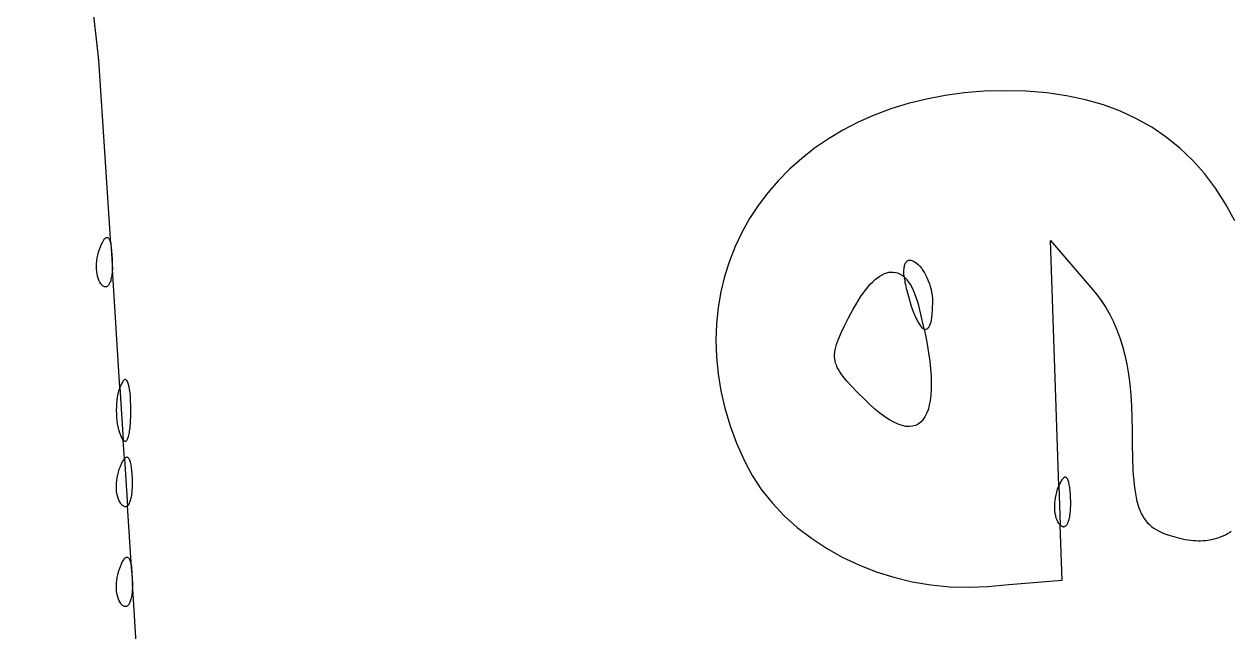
# Model space of a CAD drawing. Extents: x 70.3 to 133.4, y -81.7 to -32.
# Drawn here: x 76.0339 to 76.5137, y -64.5946 to -64.3532 of the extents above; entities that cross this region are included whole.
import ezdxf

# ---------------------------------------------------------------- set-up
doc = ezdxf.new("R2010")
doc.units = 0
doc.layers.add('BLACK', color=7, linetype='CONTINUOUS')

msp = doc.modelspace()

# ---------------------------------------------------------------- linework, layer by layer
at = {"layer": 'BLACK', "linetype": 'CONTINUOUS'}
for p, q in [((76.06367, -64.367528), (76.033922, -64.100982)), ((76.068339, -64.440277), (76.06367, -64.367528)), ((76.400084, -64.38152), (76.392656, -64.38293)), ((76.407755, -64.380496), (76.400084, -64.38152)), ((76.415661, -64.379869), (76.407755, -64.380496)), ((76.423793, -64.379654), (76.415661, -64.379869)), ((76.432367, -64.379873), (76.423793, -64.379654)), ((76.440575, -64.380545), (76.432367, -64.379873)), ((76.448421, -64.381671), (76.440575, -64.380545)), ((76.455906, -64.383253), (76.448421, -64.381671)), ((76.378568, -64.386854), (76.371925, -64.389342)), ((76.385481, -64.384712), (76.378568, -64.386854)), ((76.392656, -64.38293), (76.385481, -64.384712)), ((76.463035, -64.385293), (76.455906, -64.383253)), ((76.46981, -64.387793), (76.463035, -64.385293)), ((76.365562, -64.392164), (76.359488, -64.395307)), ((76.371925, -64.389342), (76.365562, -64.392164)), ((76.476235, -64.390754), (76.46981, -64.387793)), ((76.482311, -64.394179), (76.476235, -64.390754)), ((76.359488, -64.395307), (76.353712, -64.398758)), ((76.488042, -64.398069), (76.482311, -64.394179)), ((76.353712, -64.398758), (76.348243, -64.402504)), ((76.493432, -64.402426), (76.488042, -64.398069)), ((76.34309, -64.406533), (76.338262, -64.410831)), ((76.348243, -64.402504), (76.34309, -64.406533)), ((76.498482, -64.407252), (76.493432, -64.402426)), ((76.338262, -64.410831), (76.333768, -64.415386)), ((76.503197, -64.412549), (76.498482, -64.407252)), ((76.333768, -64.415386), (76.329617, -64.420185)), ((76.507578, -64.418319), (76.503197, -64.412549)), ((76.329617, -64.420185), (76.325818, -64.425215)), ((76.511629, -64.424563), (76.507578, -64.418319)), ((76.325818, -64.425215), (76.32238, -64.430463)), ((76.515353, -64.431283), (76.511629, -64.424563)), ((76.32238, -64.430463), (76.319313, -64.435917)), ((76.064705, -64.440544), (76.065156, -64.439644)), ((76.065156, -64.439644), (76.065589, -64.438934)), ((76.065589, -64.438934), (76.065798, -64.43865)), ((76.065798, -64.43865), (76.066003, -64.438413)), ((76.066003, -64.438413), (76.066202, -64.438223)), ((76.066202, -64.438223), (76.066396, -64.438079)), ((76.066396, -64.438079), (76.066585, -64.437982)), ((76.066585, -64.437982), (76.066768, -64.437932)), ((76.066768, -64.437932), (76.066946, -64.437928)), ((76.066946, -64.437928), (76.067118, -64.43797)), ((76.067118, -64.43797), (76.067284, -64.438057)), ((76.067284, -64.438057), (76.067443, -64.438191)), ((76.067443, -64.438191), (76.067597, -64.43837)), ((76.067597, -64.43837), (76.067743, -64.438595)), ((76.067743, -64.438595), (76.067884, -64.438865)), ((76.067884, -64.438865), (76.068017, -64.43918)), ((76.068017, -64.43918), (76.068263, -64.439946)), ((76.068263, -64.439946), (76.068339, -64.440277)), ((76.319313, -64.435917), (76.316625, -64.441563)), ((76.445388, -64.536534), (76.442009, -64.439155)), ((76.442009, -64.439155), (76.458241, -64.457894)), ((76.062998, -64.446059), (76.063219, -64.444941)), ((76.063219, -64.444941), (76.063499, -64.443826)), ((76.063499, -64.443826), (76.063838, -64.442721)), ((76.063838, -64.442721), (76.064238, -64.441635)), ((76.064238, -64.441635), (76.064705, -64.440544)), ((76.06848, -64.44089), (76.068339, -64.440277)), ((76.068339, -64.440277), (76.069006, -64.450669)), ((76.068667, -64.442012), (76.06848, -64.44089)), ((76.068822, -64.44331), (76.068667, -64.442012)), ((76.068945, -64.444783), (76.068822, -64.44331)), ((76.069034, -64.446431), (76.068945, -64.444783)), ((76.316625, -64.441563), (76.314325, -64.447388)), ((76.062689, -64.449351), (76.062733, -64.448271)), ((76.062703, -64.450402), (76.062689, -64.449351)), ((76.062733, -64.448271), (76.062836, -64.447171)), ((76.062836, -64.447171), (76.062998, -64.446059)), ((76.06906, -64.447204), (76.069034, -64.446431)), ((76.069038, -64.450069), (76.069062, -64.449389)), ((76.069073, -64.447956), (76.06906, -64.447204)), ((76.069062, -64.449389), (76.069073, -64.448684)), ((76.069073, -64.448684), (76.069073, -64.447956)), ((76.314325, -64.447388), (76.312422, -64.453381)), ((76.383868, -64.449917), (76.383944, -64.44948)), ((76.383944, -64.44948), (76.384038, -64.449075)), ((76.384038, -64.449075), (76.384151, -64.448703)), ((76.384151, -64.448703), (76.384281, -64.448364)), ((76.384281, -64.448364), (76.38443, -64.44806)), ((76.38443, -64.44806), (76.384596, -64.44779)), ((76.384596, -64.44779), (76.38478, -64.447556)), ((76.38478, -64.447556), (76.384981, -64.447359)), ((76.384981, -64.447359), (76.385199, -64.447199)), ((76.385199, -64.447199), (76.385434, -64.447077)), ((76.385434, -64.447077), (76.385686, -64.446993)), ((76.385686, -64.446993), (76.385954, -64.446949)), ((76.385954, -64.446949), (76.386239, -64.446944)), ((76.386239, -64.446944), (76.38654, -64.446981)), ((76.38654, -64.446981), (76.386857, -64.447059)), ((76.386857, -64.447059), (76.387189, -64.44718)), ((76.387189, -64.44718), (76.387537, -64.447343)), ((76.387537, -64.447343), (76.387901, -64.44755)), ((76.387901, -64.44755), (76.388634, -64.448063)), ((76.388634, -64.448063), (76.389347, -64.448677)), ((76.389347, -64.448677), (76.390035, -64.449386)), ((76.390035, -64.449386), (76.390695, -64.45018)), ((76.062774, -64.451416), (76.062703, -64.450402)), ((76.062903, -64.452387), (76.062774, -64.451416)), ((76.063089, -64.453306), (76.062903, -64.452387)), ((76.063332, -64.454165), (76.063089, -64.453306)), ((76.063631, -64.454956), (76.063332, -64.454165)), ((76.068561, -64.454099), (76.068452, -64.454562)), ((76.068661, -64.453607), (76.068561, -64.454099)), ((76.068751, -64.453086), (76.068661, -64.453607)), ((76.06883, -64.452536), (76.068751, -64.453086)), ((76.068899, -64.451959), (76.06883, -64.452536)), ((76.068956, -64.451355), (76.068899, -64.451959)), ((76.069003, -64.450725), (76.068956, -64.451355)), ((76.069006, -64.450669), (76.069003, -64.450725)), ((76.069006, -64.450669), (76.069038, -64.450069)), ((76.072018, -64.497589), (76.069006, -64.450669)), ((76.312422, -64.453381), (76.310926, -64.459528)), ((76.372282, -64.454694), (76.373226, -64.453935)), ((76.373226, -64.453935), (76.374161, -64.453286)), ((76.374161, -64.453286), (76.375087, -64.452745)), ((76.375087, -64.452745), (76.376003, -64.452314)), ((76.376003, -64.452314), (76.376906, -64.451992)), ((76.376906, -64.451992), (76.377796, -64.451779)), ((76.377796, -64.451779), (76.378671, -64.451675)), ((76.378671, -64.451675), (76.37953, -64.451681)), ((76.37953, -64.451681), (76.380372, -64.451797)), ((76.380372, -64.451797), (76.381195, -64.452022)), ((76.381195, -64.452022), (76.381999, -64.452357)), ((76.381999, -64.452357), (76.382781, -64.452801)), ((76.382781, -64.452801), (76.383541, -64.453355)), ((76.383541, -64.453355), (76.383856, -64.453639)), ((76.383754, -64.451413), (76.383773, -64.450884)), ((76.383754, -64.451971), (76.383754, -64.451413)), ((76.383773, -64.452557), (76.383754, -64.451971)), ((76.383773, -64.450884), (76.383811, -64.450385)), ((76.383813, -64.453171), (76.383773, -64.452557)), ((76.383811, -64.450385), (76.383868, -64.449917)), ((76.383856, -64.453639), (76.383813, -64.453171)), ((76.383856, -64.453639), (76.383872, -64.453811)), ((76.384277, -64.454019), (76.383856, -64.453639)), ((76.383872, -64.453811), (76.383951, -64.454478)), ((76.383951, -64.454478), (76.38405, -64.455171)), ((76.384989, -64.454793), (76.384277, -64.454019)), ((76.390695, -64.45018), (76.391324, -64.451052)), ((76.391324, -64.451052), (76.391918, -64.451993)), ((76.391918, -64.451993), (76.392472, -64.452996)), ((76.392472, -64.452996), (76.392984, -64.454051)), ((76.392984, -64.454051), (76.393449, -64.455152)), ((76.063987, -64.455673), (76.063631, -64.454956)), ((76.064398, -64.456306), (76.063987, -64.455673)), ((76.064624, -64.456589), (76.064398, -64.456306)), ((76.064865, -64.456849), (76.064624, -64.456589)), ((76.06511, -64.457075), (76.064865, -64.456849)), ((76.06535, -64.457258), (76.06511, -64.457075)), ((76.065585, -64.4574), (76.06535, -64.457258)), ((76.065815, -64.457502), (76.065585, -64.4574)), ((76.06604, -64.457562), (76.065815, -64.457502)), ((76.06615, -64.457578), (76.06604, -64.457562)), ((76.066258, -64.457584), (76.06615, -64.457578)), ((76.066365, -64.45758), (76.066258, -64.457584)), ((76.066471, -64.457566), (76.066365, -64.45758)), ((76.066575, -64.457543), (76.066471, -64.457566)), ((76.066677, -64.45751), (76.066575, -64.457543)), ((76.066877, -64.457417), (76.066677, -64.45751)), ((76.06707, -64.457286), (76.066877, -64.457417)), ((76.067255, -64.45712), (76.06707, -64.457286)), ((76.067434, -64.456918), (76.067255, -64.45712)), ((76.067604, -64.456681), (76.067434, -64.456918)), ((76.067767, -64.456409), (76.067604, -64.456681)), ((76.067921, -64.456104), (76.067767, -64.456409)), ((76.068067, -64.455766), (76.067921, -64.456104)), ((76.068205, -64.455396), (76.068067, -64.455766)), ((76.068333, -64.454995), (76.068205, -64.455396)), ((76.068452, -64.454562), (76.068333, -64.454995)), ((76.367483, -64.460119), (76.368449, -64.458817)), ((76.368449, -64.458817), (76.369413, -64.457623)), ((76.369413, -64.457623), (76.370374, -64.456538)), ((76.370374, -64.456538), (76.371331, -64.455562)), ((76.371331, -64.455562), (76.372282, -64.454694)), ((76.38405, -64.455171), (76.38417, -64.455888)), ((76.38417, -64.455888), (76.384311, -64.456629)), ((76.384311, -64.456629), (76.384472, -64.457393)), ((76.384472, -64.457393), (76.384654, -64.458179)), ((76.384654, -64.458179), (76.384858, -64.458988)), ((76.384858, -64.458988), (76.385771, -64.462273)), ((76.385674, -64.455677), (76.384989, -64.454793)), ((76.386331, -64.456671), (76.385674, -64.455677)), ((76.38696, -64.457776), (76.386331, -64.456671)), ((76.387559, -64.45899), (76.38696, -64.457776)), ((76.388126, -64.460315), (76.387559, -64.45899)), ((76.393449, -64.455152), (76.393864, -64.45629)), ((76.393864, -64.45629), (76.394226, -64.457457)), ((76.394226, -64.457457), (76.39453, -64.458644)), ((76.39453, -64.458644), (76.394773, -64.459844)), ((76.458241, -64.457894), (76.460313, -64.460417)), ((76.310926, -64.459528), (76.309845, -64.465815)), ((76.364587, -64.464678), (76.365551, -64.46305)), ((76.365551, -64.46305), (76.366517, -64.46153)), ((76.366517, -64.46153), (76.367483, -64.460119)), ((76.385771, -64.462273), (76.386689, -64.465174)), ((76.38866, -64.46175), (76.388126, -64.460315)), ((76.389161, -64.463296), (76.38866, -64.46175)), ((76.389626, -64.464952), (76.389161, -64.463296)), ((76.394773, -64.459844), (76.394951, -64.461048)), ((76.394951, -64.461048), (76.395061, -64.462248)), ((76.395098, -64.463436), (76.395036, -64.466297)), ((76.395061, -64.462248), (76.395098, -64.463436)), ((76.460313, -64.460417), (76.46223, -64.46303)), ((76.46223, -64.46303), (76.463997, -64.465741)), ((76.309845, -64.465815), (76.309189, -64.472232)), ((76.361761, -64.469925), (76.363627, -64.466414)), ((76.363627, -64.466414), (76.364587, -64.464678)), ((76.386689, -64.465174), (76.387603, -64.467689)), ((76.387603, -64.467689), (76.388502, -64.469812)), ((76.39066, -64.469061), (76.389626, -64.464952)), ((76.394857, -64.468722), (76.394568, -64.470714)), ((76.395036, -64.466297), (76.394857, -64.468722)), ((76.463997, -64.465741), (76.465615, -64.468562)), ((76.465615, -64.468562), (76.467087, -64.471502)), ((76.309189, -64.472232), (76.308966, -64.478763)), ((76.358809, -64.475815), (76.360154, -64.473043)), ((76.360154, -64.473043), (76.361761, -64.469925)), ((76.388502, -64.469812), (76.38938, -64.471541)), ((76.38938, -64.471541), (76.389808, -64.472257)), ((76.389808, -64.472257), (76.390228, -64.472872)), ((76.390228, -64.472872), (76.390637, -64.473387)), ((76.390637, -64.473387), (76.391036, -64.4738)), ((76.391571, -64.473002), (76.39066, -64.469061)), ((76.391851, -64.47434), (76.391571, -64.473002)), ((76.393699, -64.473417), (76.393427, -64.473829)), ((76.39395, -64.472901), (76.393699, -64.473417)), ((76.394179, -64.472278), (76.39395, -64.472901)), ((76.394386, -64.47155), (76.394179, -64.472278)), ((76.394568, -64.470714), (76.394386, -64.47155)), ((76.467087, -64.471502), (76.468416, -64.47457)), ((76.357299, -64.47943), (76.357734, -64.47829)), ((76.357734, -64.47829), (76.358809, -64.475815)), ((76.391036, -64.4738), (76.391422, -64.474113)), ((76.391422, -64.474113), (76.391795, -64.474323)), ((76.391795, -64.474323), (76.391851, -64.47434)), ((76.391851, -64.47434), (76.392359, -64.476772)), ((76.392154, -64.474431), (76.391851, -64.47434)), ((76.392498, -64.474436), (76.392154, -64.474431)), ((76.392359, -64.476772), (76.393028, -64.480369)), ((76.392826, -64.474337), (76.392498, -64.474436)), ((76.393136, -64.474135), (76.392826, -64.474337)), ((76.393427, -64.473829), (76.393136, -64.474135)), ((76.468416, -64.47457), (76.469605, -64.477777)), ((76.469605, -64.477777), (76.470657, -64.481133)), ((76.308966, -64.478763), (76.309186, -64.485397)), ((76.35626, -64.483486), (76.356413, -64.482537)), ((76.356413, -64.482537), (76.356638, -64.481548)), ((76.356638, -64.481548), (76.356933, -64.480514)), ((76.356933, -64.480514), (76.357299, -64.47943)), ((76.393028, -64.480369), (76.393576, -64.48379)), ((76.470657, -64.481133), (76.471575, -64.484648)), ((76.309186, -64.485397), (76.309858, -64.492121)), ((76.356171, -64.485294), (76.356179, -64.484404)), ((76.356237, -64.486163), (76.356171, -64.485294)), ((76.356179, -64.484404), (76.35626, -64.483486)), ((76.356377, -64.487018), (76.356237, -64.486163)), ((76.356592, -64.487863), (76.356377, -64.487018)), ((76.356883, -64.488706), (76.356592, -64.487863)), ((76.393576, -64.48379), (76.394007, -64.487035)), ((76.394007, -64.487035), (76.394321, -64.490099)), ((76.471575, -64.484648), (76.472361, -64.48833)), ((76.309858, -64.492121), (76.31099, -64.498922)), ((76.35725, -64.489551), (76.356883, -64.488706)), ((76.357695, -64.490405), (76.35725, -64.489551)), ((76.358217, -64.491274), (76.357695, -64.490405)), ((76.358818, -64.492164), (76.358217, -64.491274)), ((76.359499, -64.493081), (76.358818, -64.492164)), ((76.394321, -64.490099), (76.394519, -64.492982)), ((76.472361, -64.48833), (76.473018, -64.492191)), ((76.473018, -64.492191), (76.473549, -64.49624)), ((76.071954, -64.497764), (76.072018, -64.497589)), ((76.072341, -64.496702), (76.072018, -64.497589)), ((76.072018, -64.497589), (76.073354, -64.518406)), ((76.072749, -64.495794), (76.072341, -64.496702)), ((76.073145, -64.495114), (76.072749, -64.495794)), ((76.073339, -64.494857), (76.073145, -64.495114)), ((76.073528, -64.494656), (76.073339, -64.494857)), ((76.073714, -64.494509), (76.073528, -64.494656)), ((76.073896, -64.494415), (76.073714, -64.494509)), ((76.074073, -64.494375), (76.073896, -64.494415)), ((76.074245, -64.494387), (76.074073, -64.494375)), ((76.074413, -64.49445), (76.074245, -64.494387)), ((76.074575, -64.494565), (76.074413, -64.49445)), ((76.074732, -64.494731), (76.074575, -64.494565)), ((76.074884, -64.494946), (76.074732, -64.494731)), ((76.075169, -64.495523), (76.074884, -64.494946)), ((76.075427, -64.496293), (76.075169, -64.495523)), ((76.075658, -64.497249), (76.075427, -64.496293)), ((76.07586, -64.498387), (76.075658, -64.497249)), ((76.3611, -64.495018), (76.359499, -64.493081)), ((76.363028, -64.497133), (76.3611, -64.495018)), ((76.365287, -64.499474), (76.363028, -64.497133)), ((76.394519, -64.492982), (76.394603, -64.495682)), ((76.394603, -64.495682), (76.394574, -64.498195)), ((76.473549, -64.49624), (76.473958, -64.500487)), ((76.070922, -64.502623), (76.071103, -64.501337)), ((76.071103, -64.501337), (76.071335, -64.500092)), ((76.071335, -64.500092), (76.071619, -64.498897)), ((76.071619, -64.498897), (76.071954, -64.497764)), ((76.076029, -64.499702), (76.07586, -64.498387)), ((76.076164, -64.501188), (76.076029, -64.499702)), ((76.076263, -64.50284), (76.076164, -64.501188)), ((76.31099, -64.498922), (76.312591, -64.505788)), ((76.367883, -64.502088), (76.365287, -64.499474)), ((76.370081, -64.50421), (76.367883, -64.502088)), ((76.394433, -64.500521), (76.394182, -64.502656)), ((76.394574, -64.498195), (76.394433, -64.500521)), ((76.473958, -64.500487), (76.474246, -64.504942)), ((76.07069, -64.506624), (76.070715, -64.505277)), ((76.070715, -64.507971), (76.07069, -64.506624)), ((76.070715, -64.505277), (76.070793, -64.50394)), ((76.070793, -64.50394), (76.070922, -64.502623)), ((76.076324, -64.504654), (76.076263, -64.50284)), ((76.076345, -64.506624), (76.076324, -64.504654)), ((76.076324, -64.508594), (76.076345, -64.506624)), ((76.312591, -64.505788), (76.314672, -64.512704)), ((76.372193, -64.506099), (76.370081, -64.50421)), ((76.374218, -64.507757), (76.372193, -64.506099)), ((76.393353, -64.506347), (76.392777, -64.507898)), ((76.393821, -64.504598), (76.393353, -64.506347)), ((76.394182, -64.502656), (76.393821, -64.504598)), ((76.474246, -64.504942), (76.474417, -64.509614)), ((76.070793, -64.509307), (76.070715, -64.507971)), ((76.070922, -64.510624), (76.070793, -64.509307)), ((76.071103, -64.51191), (76.070922, -64.510624)), ((76.071335, -64.513155), (76.071103, -64.51191)), ((76.076101, -64.512824), (76.076164, -64.51206)), ((76.076164, -64.51206), (76.076218, -64.511254)), ((76.076218, -64.511254), (76.076263, -64.510407)), ((76.076263, -64.510407), (76.076298, -64.50952)), ((76.076298, -64.50952), (76.076324, -64.508594)), ((76.376156, -64.509185), (76.374218, -64.507757)), ((76.378004, -64.510387), (76.376156, -64.509185)), ((76.379762, -64.511364), (76.378004, -64.510387)), ((76.381429, -64.512119), (76.379762, -64.511364)), ((76.383002, -64.512653), (76.381429, -64.512119)), ((76.389433, -64.512093), (76.388343, -64.512629)), ((76.390423, -64.51135), (76.389433, -64.512093)), ((76.391311, -64.510402), (76.390423, -64.51135)), ((76.392096, -64.50925), (76.391311, -64.510402)), ((76.392777, -64.507898), (76.392096, -64.50925)), ((76.474417, -64.509614), (76.474473, -64.514515)), ((76.071619, -64.51435), (76.071335, -64.513155)), ((76.071954, -64.515483), (76.071619, -64.51435)), ((76.072341, -64.516545), (76.071954, -64.515483)), ((76.072546, -64.517028), (76.072341, -64.516545)), ((76.075427, -64.516954), (76.075547, -64.516499)), ((76.075547, -64.516499), (76.075658, -64.515998)), ((76.075658, -64.515998), (76.075763, -64.515452)), ((76.075763, -64.515452), (76.07586, -64.51486)), ((76.07586, -64.51486), (76.075948, -64.514225)), ((76.075948, -64.514225), (76.076029, -64.513546)), ((76.076029, -64.513546), (76.076101, -64.512824)), ((76.314672, -64.512704), (76.31724, -64.519659)), ((76.384482, -64.512969), (76.383002, -64.512653)), ((76.385866, -64.513069), (76.384482, -64.512969)), ((76.387153, -64.512955), (76.385866, -64.513069)), ((76.388343, -64.512629), (76.387153, -64.512955)), ((76.474473, -64.514515), (76.474505, -64.520318)), ((76.072749, -64.517453), (76.072546, -64.517028)), ((76.072949, -64.517821), (76.072749, -64.517453)), ((76.073145, -64.518133), (76.072949, -64.517821)), ((76.073339, -64.51839), (76.073145, -64.518133)), ((76.073354, -64.518406), (76.073339, -64.51839)), ((76.073831, -64.525849), (76.073354, -64.518406)), ((76.073354, -64.518406), (76.073528, -64.518591)), ((76.073528, -64.518591), (76.073714, -64.518739)), ((76.073714, -64.518739), (76.073805, -64.518792)), ((76.073805, -64.518792), (76.073896, -64.518832)), ((76.073896, -64.518832), (76.073985, -64.518859)), ((76.073985, -64.518859), (76.074073, -64.518873)), ((76.074073, -64.518873), (76.07416, -64.518873)), ((76.07416, -64.518873), (76.074245, -64.518861)), ((76.074245, -64.518861), (76.07433, -64.518835)), ((76.07433, -64.518835), (76.074413, -64.518797)), ((76.074413, -64.518797), (76.074495, -64.518746)), ((76.074495, -64.518746), (76.074575, -64.518682)), ((76.074575, -64.518682), (76.074732, -64.518517)), ((76.074732, -64.518517), (76.074884, -64.518301)), ((76.074884, -64.518301), (76.075029, -64.518037)), ((76.075029, -64.518037), (76.075169, -64.517724)), ((76.075169, -64.517724), (76.075301, -64.517363)), ((76.075301, -64.517363), (76.075427, -64.516954)), ((76.31724, -64.519659), (76.320305, -64.526639)), ((76.474505, -64.520318), (76.474611, -64.525533)), ((76.073091, -64.526957), (76.073524, -64.526247)), ((76.073524, -64.526247), (76.073733, -64.525963)), ((76.073733, -64.525963), (76.073831, -64.525849)), ((76.073937, -64.525726), (76.073831, -64.525849)), ((76.073831, -64.525849), (76.075033, -64.544573)), ((76.074137, -64.525535), (76.073937, -64.525726)), ((76.074331, -64.525392), (76.074137, -64.525535)), ((76.07452, -64.525295), (76.074331, -64.525392)), ((76.074703, -64.525244), (76.07452, -64.525295)), ((76.074881, -64.52524), (76.074703, -64.525244)), ((76.075053, -64.525282), (76.074881, -64.52524)), ((76.075218, -64.52537), (76.075053, -64.525282)), ((76.075378, -64.525504), (76.075218, -64.52537)), ((76.075531, -64.525683), (76.075378, -64.525504)), ((76.075678, -64.525908), (76.075531, -64.525683)), ((76.075818, -64.526178), (76.075678, -64.525908)), ((76.075952, -64.526493), (76.075818, -64.526178)), ((76.076198, -64.527258), (76.075952, -64.526493)), ((76.474611, -64.525533), (76.474805, -64.530198)), ((76.071153, -64.532253), (76.071433, -64.531138)), ((76.071433, -64.531138), (76.071773, -64.530034)), ((76.071773, -64.530034), (76.072173, -64.528948)), ((76.072173, -64.528948), (76.07264, -64.527857)), ((76.07264, -64.527857), (76.073091, -64.526957)), ((76.076415, -64.528203), (76.076198, -64.527258)), ((76.076601, -64.529324), (76.076415, -64.528203)), ((76.076757, -64.530623), (76.076601, -64.529324)), ((76.076879, -64.532096), (76.076757, -64.530623)), ((76.320305, -64.526639), (76.323459, -64.532529)), ((76.474805, -64.530198), (76.47494, -64.532335)), ((76.070624, -64.536663), (76.070668, -64.535584)), ((76.070668, -64.535584), (76.070771, -64.534484)), ((76.070771, -64.534484), (76.070933, -64.533371)), ((76.070933, -64.533371), (76.071153, -64.532253)), ((76.076968, -64.533743), (76.076879, -64.532096)), ((76.076994, -64.534517), (76.076968, -64.533743)), ((76.077007, -64.535268), (76.076994, -64.534517)), ((76.076996, -64.536701), (76.077008, -64.535996)), ((76.077008, -64.535996), (76.077007, -64.535268)), ((76.323459, -64.532529), (76.327178, -64.538142)), ((76.445705, -64.535794), (76.445388, -64.536534)), ((76.446156, -64.534894), (76.445705, -64.535794)), ((76.446589, -64.534184), (76.446156, -64.534894)), ((76.446798, -64.5339), (76.446589, -64.534184)), ((76.447003, -64.533663), (76.446798, -64.5339)), ((76.447202, -64.533473), (76.447003, -64.533663)), ((76.447397, -64.533329), (76.447202, -64.533473)), ((76.447585, -64.533232), (76.447397, -64.533329)), ((76.447769, -64.533182), (76.447585, -64.533232)), ((76.447946, -64.533178), (76.447769, -64.533182)), ((76.448118, -64.53322), (76.447946, -64.533178)), ((76.448284, -64.533307), (76.448118, -64.53322)), ((76.448443, -64.533441), (76.448284, -64.533307)), ((76.448597, -64.53362), (76.448443, -64.533441)), ((76.448743, -64.533845), (76.448597, -64.53362)), ((76.448884, -64.534115), (76.448743, -64.533845)), ((76.449017, -64.53443), (76.448884, -64.534115)), ((76.449263, -64.535196), (76.449017, -64.53443)), ((76.44948, -64.53614), (76.449263, -64.535196)), ((76.47494, -64.532335), (76.475104, -64.534347)), ((76.475104, -64.534347), (76.475297, -64.53624)), ((76.070637, -64.537714), (76.070624, -64.536663)), ((76.070709, -64.538729), (76.070637, -64.537714)), ((76.070838, -64.539699), (76.070709, -64.538729)), ((76.071024, -64.540618), (76.070838, -64.539699)), ((76.071266, -64.541477), (76.071024, -64.540618)), ((76.076496, -64.541412), (76.076596, -64.54092)), ((76.076596, -64.54092), (76.076685, -64.540398)), ((76.076685, -64.540398), (76.076765, -64.539849)), ((76.076765, -64.539849), (76.076833, -64.539272)), ((76.076833, -64.539272), (76.076891, -64.538668)), ((76.076891, -64.538668), (76.076938, -64.538038)), ((76.076938, -64.538038), (76.076973, -64.537382)), ((76.076973, -64.537382), (76.076996, -64.536701)), ((76.327178, -64.538142), (76.331425, -64.543458)), ((76.443998, -64.541309), (76.444219, -64.540191)), ((76.444219, -64.540191), (76.444499, -64.539076)), ((76.444499, -64.539076), (76.444839, -64.537971)), ((76.444839, -64.537971), (76.445239, -64.536885)), ((76.445238, -64.536885), (76.445388, -64.536534)), ((76.445239, -64.536885), (76.445238, -64.536885)), ((76.445388, -64.536534), (76.445931, -64.55216)), ((76.449667, -64.537262), (76.44948, -64.53614)), ((76.449822, -64.53856), (76.449667, -64.537262)), ((76.449945, -64.540033), (76.449822, -64.53856)), ((76.450034, -64.541681), (76.449945, -64.540033)), ((76.475297, -64.53624), (76.475522, -64.538018)), ((76.475522, -64.538018), (76.47578, -64.539685)), ((76.47578, -64.539685), (76.476074, -64.541246)), ((76.071566, -64.542269), (76.071266, -64.541477)), ((76.071921, -64.542985), (76.071566, -64.542269)), ((76.072332, -64.543619), (76.071921, -64.542985)), ((76.072559, -64.543902), (76.072332, -64.543619)), ((76.072799, -64.544161), (76.072559, -64.543902)), ((76.073044, -64.544387), (76.072799, -64.544161)), ((76.073285, -64.544571), (76.073044, -64.544387)), ((76.07352, -64.544713), (76.073285, -64.544571)), ((76.07375, -64.544814), (76.07352, -64.544713)), ((76.073974, -64.544875), (76.07375, -64.544814)), ((76.074084, -64.54489), (76.073974, -64.544875)), ((76.074193, -64.544896), (76.074084, -64.54489)), ((76.0743, -64.544892), (76.074193, -64.544896)), ((76.074406, -64.544879), (76.0743, -64.544892)), ((76.07451, -64.544855), (76.074406, -64.544879)), ((76.074612, -64.544823), (76.07451, -64.544855)), ((76.074812, -64.544729), (76.074612, -64.544823)), ((76.075004, -64.544599), (76.074812, -64.544729)), ((76.075033, -64.544573), (76.075004, -64.544599)), ((76.075033, -64.544573), (76.07519, -64.544432)), ((76.0766, -64.568986), (76.075033, -64.544573)), ((76.07519, -64.544432), (76.075368, -64.54423)), ((76.075368, -64.54423), (76.075539, -64.543993)), ((76.075539, -64.543993), (76.075702, -64.543722)), ((76.075702, -64.543722), (76.075856, -64.543417)), ((76.075856, -64.543417), (76.076002, -64.543079)), ((76.076002, -64.543079), (76.07614, -64.542709)), ((76.07614, -64.542709), (76.076268, -64.542307)), ((76.076268, -64.542307), (76.076387, -64.541875)), ((76.076387, -64.541875), (76.076496, -64.541412)), ((76.331425, -64.543458), (76.336161, -64.548458)), ((76.443689, -64.544601), (76.443733, -64.543521)), ((76.443703, -64.545652), (76.443689, -64.544601)), ((76.443774, -64.546666), (76.443703, -64.545652)), ((76.443733, -64.543521), (76.443836, -64.542421)), ((76.443836, -64.542421), (76.443998, -64.541309)), ((76.450003, -64.545975), (76.450038, -64.54532)), ((76.450059, -64.542454), (76.450034, -64.541681)), ((76.450038, -64.54532), (76.450062, -64.544639)), ((76.450073, -64.543206), (76.450059, -64.542454)), ((76.450062, -64.544639), (76.450073, -64.543934)), ((76.450073, -64.543934), (76.450073, -64.543206)), ((76.476074, -64.541246), (76.476405, -64.542706)), ((76.476405, -64.542706), (76.476776, -64.544068)), ((76.476776, -64.544068), (76.477188, -64.545338)), ((76.477188, -64.545338), (76.477643, -64.54652)), ((76.336161, -64.548458), (76.341348, -64.553122)), ((76.443903, -64.547637), (76.443774, -64.546666)), ((76.444089, -64.548556), (76.443903, -64.547637)), ((76.444332, -64.549415), (76.444089, -64.548556)), ((76.444631, -64.550206), (76.444332, -64.549415)), ((76.444987, -64.550923), (76.444631, -64.550206)), ((76.449205, -64.550646), (76.449333, -64.550245)), ((76.449333, -64.550245), (76.449452, -64.549812)), ((76.449452, -64.549812), (76.449562, -64.54935)), ((76.449562, -64.54935), (76.449661, -64.548857)), ((76.449661, -64.548857), (76.449751, -64.548336)), ((76.449751, -64.548336), (76.44983, -64.547786)), ((76.44983, -64.547786), (76.449899, -64.547209)), ((76.449899, -64.547209), (76.449956, -64.546605)), ((76.449956, -64.546605), (76.450003, -64.545975)), ((76.477643, -64.54652), (76.478143, -64.547619)), ((76.478143, -64.547619), (76.47869, -64.548639)), ((76.47869, -64.548639), (76.479286, -64.549584)), ((76.479286, -64.549584), (76.479932, -64.55046)), ((76.479932, -64.55046), (76.480631, -64.55127)), ((76.341348, -64.553122), (76.346947, -64.557429)), ((76.445398, -64.551556), (76.444987, -64.550923)), ((76.445624, -64.55184), (76.445398, -64.551556)), ((76.445865, -64.552099), (76.445624, -64.55184)), ((76.445931, -64.55216), (76.445865, -64.552099)), ((76.446692, -64.574093), (76.445931, -64.55216)), ((76.445931, -64.55216), (76.44611, -64.552325)), ((76.44611, -64.552325), (76.44635, -64.552508)), ((76.44635, -64.552508), (76.446585, -64.552651)), ((76.446585, -64.552651), (76.446815, -64.552752)), ((76.446815, -64.552752), (76.44704, -64.552813)), ((76.44704, -64.552813), (76.44715, -64.552828)), ((76.44715, -64.552828), (76.447258, -64.552834)), ((76.447258, -64.552834), (76.447366, -64.55283)), ((76.447366, -64.55283), (76.447471, -64.552816)), ((76.447471, -64.552816), (76.447575, -64.552793)), ((76.447575, -64.552793), (76.447677, -64.55276)), ((76.447677, -64.55276), (76.447877, -64.552667)), ((76.447877, -64.552667), (76.44807, -64.552537)), ((76.44807, -64.552537), (76.448256, -64.55237)), ((76.448256, -64.55237), (76.448434, -64.552168)), ((76.448434, -64.552168), (76.448604, -64.551931)), ((76.448604, -64.551931), (76.448767, -64.551659)), ((76.448767, -64.551659), (76.448922, -64.551354)), ((76.448922, -64.551354), (76.449068, -64.551017)), ((76.449068, -64.551017), (76.449205, -64.550646)), ((76.480631, -64.55127), (76.481384, -64.552019)), ((76.481384, -64.552019), (76.482194, -64.552712)), ((76.482194, -64.552712), (76.483062, -64.553354)), ((76.483062, -64.553354), (76.48399, -64.553948)), ((76.48399, -64.553948), (76.484981, -64.5545)), ((76.484981, -64.5545), (76.486035, -64.555013)), ((76.486035, -64.555013), (76.487155, -64.555493)), ((76.512356, -64.555592), (76.513144, -64.555133)), ((76.513144, -64.555133), (76.513915, -64.554638)), ((76.346947, -64.557429), (76.352919, -64.56136)), ((76.487155, -64.555493), (76.488343, -64.555944)), ((76.488343, -64.555944), (76.489601, -64.556371)), ((76.489601, -64.556371), (76.492332, -64.557168)), ((76.492332, -64.557168), (76.494512, -64.557686)), ((76.494512, -64.557686), (76.495581, -64.557892)), ((76.495581, -64.557892), (76.496636, -64.558063)), ((76.496636, -64.558063), (76.497678, -64.558198)), ((76.497678, -64.558198), (76.498705, -64.558299)), ((76.498705, -64.558299), (76.499719, -64.558364)), ((76.499719, -64.558364), (76.500718, -64.558393)), ((76.500718, -64.558393), (76.501703, -64.558388)), ((76.501703, -64.558388), (76.502673, -64.558347)), ((76.502673, -64.558347), (76.503629, -64.558271)), ((76.503629, -64.558271), (76.50457, -64.558161)), ((76.50457, -64.558161), (76.505496, -64.558015)), ((76.505496, -64.558015), (76.506407, -64.557834)), ((76.506407, -64.557834), (76.507303, -64.557618)), ((76.507303, -64.557618), (76.508184, -64.557368)), ((76.508184, -64.557368), (76.50905, -64.557082)), ((76.50905, -64.557082), (76.5099, -64.556762)), ((76.5099, -64.556762), (76.510734, -64.556407)), ((76.510734, -64.556407), (76.511553, -64.556017)), ((76.511553, -64.556017), (76.512356, -64.555592)), ((76.352919, -64.56136), (76.359226, -64.564896)), ((76.359226, -64.564896), (76.36583, -64.568015)), ((76.071776, -64.569722), (76.072176, -64.568636)), ((76.072175, -64.568636), (76.072643, -64.567544)), ((76.072176, -64.568636), (76.072175, -64.568636)), ((76.072643, -64.567544), (76.073093, -64.566644)), ((76.073093, -64.566644), (76.073526, -64.565934)), ((76.073526, -64.565934), (76.073736, -64.56565)), ((76.073736, -64.56565), (76.07394, -64.565413)), ((76.07394, -64.565413), (76.07414, -64.565223)), ((76.07414, -64.565223), (76.074334, -64.56508)), ((76.074334, -64.56508), (76.074523, -64.564983)), ((76.074523, -64.564983), (76.074706, -64.564932)), ((76.074706, -64.564932), (76.074884, -64.564928)), ((76.074884, -64.564928), (76.075055, -64.56497)), ((76.075055, -64.56497), (76.075221, -64.565058)), ((76.075221, -64.565058), (76.075381, -64.565191)), ((76.075381, -64.565191), (76.075534, -64.565371)), ((76.075534, -64.565371), (76.075681, -64.565595)), ((76.075681, -64.565595), (76.075821, -64.565865)), ((76.075821, -64.565865), (76.075955, -64.566181)), ((76.075955, -64.566181), (76.076201, -64.566946)), ((76.076201, -64.566946), (76.076418, -64.56789)), ((76.076418, -64.56789), (76.0766, -64.568986)), ((76.076604, -64.569012), (76.0766, -64.568986)), ((76.0766, -64.568986), (76.077011, -64.575382)), ((76.07676, -64.570311), (76.076604, -64.569012)), ((76.36583, -64.568015), (76.372692, -64.570699)), ((76.070671, -64.575272), (76.070774, -64.574172)), ((76.070774, -64.574172), (76.070935, -64.573059)), ((76.070935, -64.573059), (76.071156, -64.571941)), ((76.071156, -64.571941), (76.071436, -64.570826)), ((76.071436, -64.570826), (76.071776, -64.569722)), ((76.076883, -64.571784), (76.07676, -64.570311)), ((76.076971, -64.573431), (76.076883, -64.571784)), ((76.076997, -64.574205), (76.076971, -64.573431)), ((76.07701, -64.574956), (76.076997, -64.574205)), ((76.372692, -64.570699), (76.379774, -64.572928)), ((76.379774, -64.572928), (76.387036, -64.574681)), ((76.425525, -64.575848), (76.446692, -64.574093)), ((76.070627, -64.576351), (76.070671, -64.575272)), ((76.07064, -64.577402), (76.070627, -64.576351)), ((76.070712, -64.578416), (76.07064, -64.577402)), ((76.07084, -64.579387), (76.070712, -64.578416)), ((76.076836, -64.57896), (76.076768, -64.579537)), ((76.076894, -64.578356), (76.076836, -64.57896)), ((76.076941, -64.577726), (76.076894, -64.578356)), ((76.076976, -64.57707), (76.076941, -64.577726)), ((76.076999, -64.576389), (76.076976, -64.57707)), ((76.077011, -64.575685), (76.076999, -64.576389)), ((76.077011, -64.575382), (76.07701, -64.574956)), ((76.08098, -64.637223), (76.077011, -64.575382)), ((76.077011, -64.575382), (76.077011, -64.575685)), ((76.387036, -64.574681), (76.394441, -64.575939)), ((76.394441, -64.575939), (76.40195, -64.576682)), ((76.40195, -64.576682), (76.409525, -64.57689)), ((76.409525, -64.57689), (76.417126, -64.576544)), ((76.417126, -64.576544), (76.425525, -64.575848)), ((76.071027, -64.580306), (76.07084, -64.579387)), ((76.071269, -64.581165), (76.071027, -64.580306)), ((76.071569, -64.581957), (76.071269, -64.581165)), ((76.071924, -64.582673), (76.071569, -64.581957)), ((76.072336, -64.583306), (76.071924, -64.582673)), ((76.072562, -64.58359), (76.072336, -64.583306)), ((76.072802, -64.583849), (76.072562, -64.58359)), ((76.073047, -64.584075), (76.072802, -64.583849)), ((76.073288, -64.584259), (76.073047, -64.584075)), ((76.075371, -64.583918), (76.075193, -64.58412)), ((76.075542, -64.583681), (76.075371, -64.583918)), ((76.075705, -64.58341), (76.075542, -64.583681)), ((76.075859, -64.583105), (76.075705, -64.58341)), ((76.076005, -64.582767), (76.075859, -64.583105)), ((76.076142, -64.582397), (76.076005, -64.582767)), ((76.076271, -64.581995), (76.076142, -64.582397)), ((76.07639, -64.581563), (76.076271, -64.581995)), ((76.076499, -64.5811), (76.07639, -64.581563)), ((76.076599, -64.580608), (76.076499, -64.5811)), ((76.076688, -64.580086), (76.076599, -64.580608)), ((76.076768, -64.579537), (76.076688, -64.580086)), ((76.073523, -64.584401), (76.073288, -64.584259)), ((76.073753, -64.584502), (76.073523, -64.584401)), ((76.073977, -64.584563), (76.073753, -64.584502)), ((76.074087, -64.584578), (76.073977, -64.584563)), ((76.074196, -64.584584), (76.074087, -64.584578)), ((76.074303, -64.58458), (76.074196, -64.584584)), ((76.074409, -64.584566), (76.074303, -64.58458)), ((76.074513, -64.584543), (76.074409, -64.584566)), ((76.074615, -64.584511), (76.074513, -64.584543)), ((76.074815, -64.584417), (76.074615, -64.584511)), ((76.075007, -64.584287), (76.074815, -64.584417)), ((76.075193, -64.58412), (76.075007, -64.584287))]:
    msp.add_line(p, q, dxfattribs=at)

doc.saveas('drawing.dxf')
